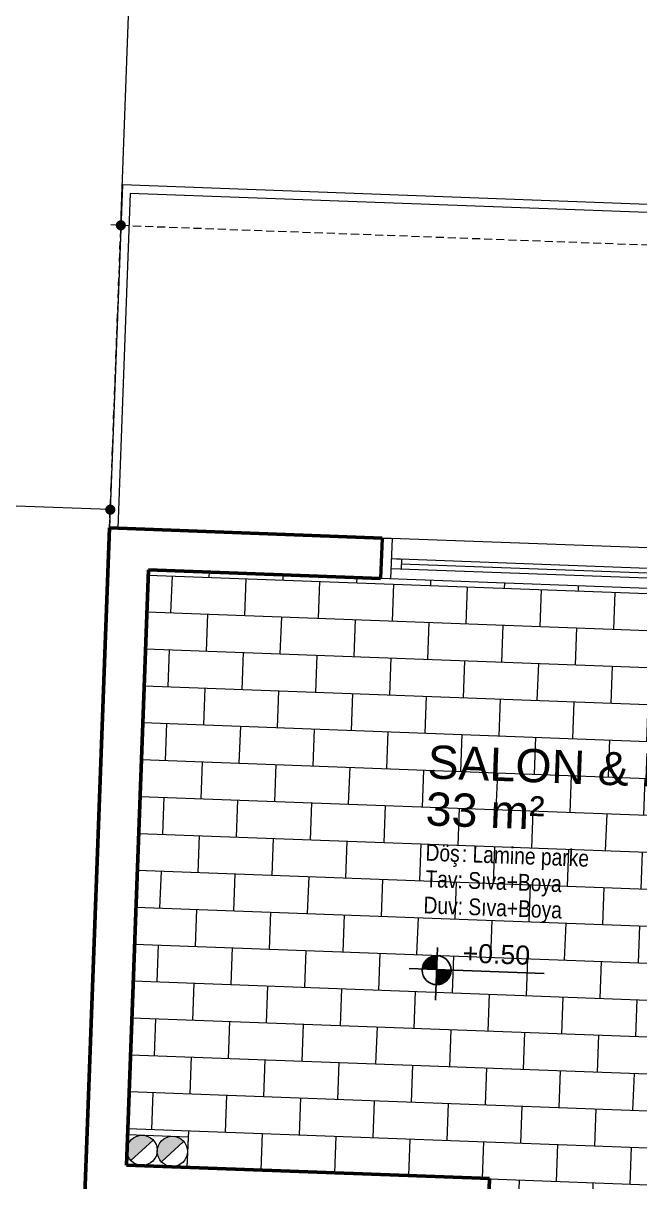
# Model space of a CAD drawing. Header units: centimetres. Extents: x 63871 to 181827, y -95930 to 42199.
# Drawn here: x 153770 to 154075, y 34431 to 35005 of the extents above; entities that cross this region are included whole.
import ezdxf

# ---------------------------------------------------------------- set-up
doc = ezdxf.new("R2010")
doc.units = ezdxf.units.CM
doc.linetypes.add('11-021_500-SatisOfisi_220512$0${ Diamond }', pattern=[12, 4, -2, 2, 2, -2])
for name, color, linetype, lineweight in [('A-AREA-IDEN', 7, 'Continuous', 9), ('A-FLOR-HRAL', 11, 'Continuous', 9), ('A-GLAZ', 151, 'Continuous', 9), ('A-WALL', 12, 'Continuous', 50), ('ARM_Pen_No__252', 8, 'Continuous', 18), ('Baca', 82, 'Continuous', 9), ('DUVAR', 7, 'Continuous', 40), ('İz DÜŞÜMÜ', 7, '11-021_500-SatisOfisi_220512$0${ Diamond }', 18), ('OLUK', 222, 'Continuous', 15)]:
    doc.layers.add(name, color=color, linetype=linetype, lineweight=lineweight)
doc.layers.add('Dıış Ölçü', color=140, linetype='Continuous')
doc.layers.add('KOT', color=171, linetype='Continuous')
doc.styles.add('Arial', font='Arial.ttf', dxfattribs={"height": 250})
doc.styles.add('Arial_1', font='Arial.ttf', dxfattribs={"height": 300})
doc.styles.add('MtXpl_Arial_Narrow_1', font='')
doc.styles.add('RomanS', font='')
doc.styles.get('MtXpl_Arial_Narrow_1').set_extended_font_data('Arial Narrow')
doc.styles.get('RomanS').set_extended_font_data('Stylus BT')
doc.dimstyles.new('BÖYÜK', dxfattribs={"dimtxt": 70, "dimasz": 5, "dimexe": 5, "dimexo": 5, "dimgap": 2, "dimtad": 3, "dimdec": 0, "dimzin": 0, "dimdsep": 46, "dimtxsty": 'RomanS', "dimblk": 'DOT', "dimcen": 5, "dimadec": 0, "dimazin": 0, "dimtfac": 1, "dimtdec": 0, "dimtix": 1, "dimtofl": 0, "dimtmove": 1, "dimatfit": 0, "dimldrblk": 'DOT', "dimfxl": 10, "dimfxlon": 1, "dimtolj": 1, "dimtzin": 0, "dimarcsym": 0})

# ---------------------------------------------------------------- blocks, each defined once
blk = doc.blocks.new('*U7')
at = {"layer": 'KOT', "linetype": 'Continuous'}
for p, q in [((531938.5, 4296266.85), (531939.39, 4296267.88)), ((531939.39, 4296267.88), (531940.47, 4296268.73)), ((531940.47, 4296268.73), (531941.68, 4296269.36)), ((531941.68, 4296269.36), (531942.99, 4296269.75)), ((531942.99, 4296269.75), (531944.36, 4296269.88)), ((531944.36, 4296269.88), (531944.36, 4296269.75)), ((531944.36, 4296269.75), (531944.36, 4296269.36)), ((531944.36, 4296269.36), (531944.36, 4296268.73)), ((531944.36, 4296268.73), (531944.36, 4296267.88)), ((531944.36, 4296267.88), (531944.36, 4296266.85)), ((531937.2, 4296263), (531937.38, 4296264.36)), ((531937.38, 4296264.36), (531937.82, 4296265.66)), ((531937.82, 4296265.66), (531938.5, 4296266.85)), ((531944.36, 4296266.85), (531944.36, 4296265.66)), ((531944.36, 4296265.66), (531944.36, 4296264.36)), ((531944.36, 4296264.36), (531944.36, 4296263))]:
    blk.add_line(p, q, dxfattribs=at)
at = {"layer": 'KOT', "linetype": 'Continuous', "extrusion": (0, 0, -1)}
for points in [[(-531939.39, 4296267.88), (-531944.36, 4296266.85), (-531938.5, 4296266.85)], [(-531940.47, 4296268.73), (-531944.36, 4296267.88), (-531939.39, 4296267.88)], [(-531939.39, 4296267.88), (-531944.36, 4296267.88), (-531944.36, 4296266.85)], [(-531941.68, 4296269.36), (-531944.36, 4296268.73), (-531940.47, 4296268.73)], [(-531940.47, 4296268.73), (-531944.36, 4296268.73), (-531944.36, 4296267.88)], [(-531942.99, 4296269.75), (-531944.36, 4296269.36), (-531941.68, 4296269.36)], [(-531941.68, 4296269.36), (-531944.36, 4296269.36), (-531944.36, 4296268.73)], [(-531944.36, 4296269.88), (-531944.36, 4296269.75), (-531942.99, 4296269.75)], [(-531942.99, 4296269.75), (-531944.36, 4296269.75), (-531944.36, 4296269.36)], [(-531937.38, 4296264.36), (-531944.36, 4296263), (-531937.2, 4296263)], [(-531937.82, 4296265.66), (-531944.36, 4296264.36), (-531937.38, 4296264.36)], [(-531937.38, 4296264.36), (-531944.36, 4296264.36), (-531944.36, 4296263)], [(-531938.5, 4296266.85), (-531944.36, 4296265.66), (-531937.82, 4296265.66)], [(-531937.82, 4296265.66), (-531944.36, 4296265.66), (-531944.36, 4296264.36)], [(-531938.5, 4296266.85), (-531944.36, 4296266.85), (-531944.36, 4296265.66)]]:
    blk.add_solid(points, dxfattribs=at)
blk = doc.blocks.new('*U8')
at = {"layer": 'KOT', "linetype": 'Continuous'}
for p, q in [((531944.36, 4296263.14), (531944.36, 4296263.42)), ((531944.36, 4296261.74), (531944.36, 4296263.14)), ((531944.36, 4296260.39), (531944.36, 4296261.74)), ((531951.39, 4296261.74), (531950.98, 4296260.39)), ((531951.52, 4296263.14), (531951.39, 4296261.74)), ((531951.52, 4296263.42), (531951.52, 4296263.14)), ((531944.36, 4296259.15), (531944.36, 4296260.39)), ((531944.36, 4296258.07), (531944.36, 4296259.15)), ((531944.36, 4296257.18), (531944.36, 4296258.07)), ((531944.36, 4296256.51), (531944.36, 4296257.18)), ((531944.36, 4296256.11), (531944.36, 4296256.51)), ((531945.76, 4296256.11), (531944.36, 4296255.97)), ((531944.36, 4296255.97), (531944.36, 4296256.11)), ((531947.1, 4296256.51), (531945.76, 4296256.11)), ((531948.34, 4296257.18), (531947.1, 4296256.51)), ((531949.42, 4296258.07), (531948.34, 4296257.18)), ((531950.32, 4296259.15), (531949.42, 4296258.07)), ((531950.98, 4296260.39), (531950.32, 4296259.15))]:
    blk.add_line(p, q, dxfattribs=at)
at = {"layer": 'KOT', "linetype": 'Continuous', "extrusion": (0, 0, -1)}
for points in [[(-531944.36, 4296263.42), (-531951.52, 4296263.14), (-531944.36, 4296263.14)], [(-531944.36, 4296263.42), (-531951.52, 4296263.42), (-531951.52, 4296263.14)], [(-531944.36, 4296263.14), (-531951.39, 4296261.74), (-531944.36, 4296261.74)], [(-531944.36, 4296263.14), (-531951.52, 4296263.14), (-531951.39, 4296261.74)], [(-531944.36, 4296261.74), (-531950.98, 4296260.39), (-531944.36, 4296260.39)], [(-531944.36, 4296261.74), (-531951.39, 4296261.74), (-531950.98, 4296260.39)], [(-531944.36, 4296260.39), (-531950.32, 4296259.15), (-531944.36, 4296259.15)], [(-531944.36, 4296260.39), (-531950.98, 4296260.39), (-531950.32, 4296259.15)], [(-531944.36, 4296259.15), (-531949.42, 4296258.07), (-531944.36, 4296258.07)], [(-531944.36, 4296259.15), (-531950.32, 4296259.15), (-531949.42, 4296258.07)], [(-531944.36, 4296258.07), (-531948.34, 4296257.18), (-531944.36, 4296257.18)], [(-531944.36, 4296258.07), (-531949.42, 4296258.07), (-531948.34, 4296257.18)], [(-531944.36, 4296257.18), (-531947.1, 4296256.51), (-531944.36, 4296256.51)], [(-531944.36, 4296257.18), (-531948.34, 4296257.18), (-531947.1, 4296256.51)], [(-531944.36, 4296256.51), (-531945.76, 4296256.11), (-531944.36, 4296256.11)], [(-531944.36, 4296256.51), (-531947.1, 4296256.51), (-531945.76, 4296256.11)], [(-531944.36, 4296256.11), (-531945.76, 4296256.11), (-531944.36, 4296255.97)]]:
    blk.add_solid(points, dxfattribs=at)
blk = doc.blocks.new('asdf')
at = {"layer": 'KOT'}
for p, q in [((435094.33, 4281336.77), (435094.33, 4281362.83)), ((435080.69, 4281351.86), (435147.51, 4281351.86))]:
    blk.add_line(p, q, dxfattribs=at)
blk.add_circle((435094.33, 4281351.57), 7.17, dxfattribs=at)
at = {"layer": 'KOT', "linetype": 'Continuous'}
for name, p in [('*U7', (-96850.02, -14911.15)), ('*U8', (-96850.02, -14911.57))]:
    blk.add_blockref(name, p, dxfattribs=at)
blk = doc.blocks.new('afadfa')
at = {"layer": 'Baca'}
h = blk.add_hatch(color=0, dxfattribs=at)
h.dxf.hatch_style = 1
h.paths.add_polyline_path([(525548.61, 4261233.83, 0.670516), (525535.77, 4261228.56, 0.199315), (525537.97, 4261223.25)])
h = blk.add_hatch(color=0, dxfattribs=at)
h.dxf.hatch_style = 1
h.paths.add_polyline_path([(525563.68, 4261233.75, 0.675614), (525550.77, 4261228.56, 0.202965), (525553.05, 4261223.18)])
for p, q in [((525537.97, 4261223.25), (525548.61, 4261233.83)), ((525553.05, 4261223.18), (525563.68, 4261233.75))]:
    blk.add_line(p, q, dxfattribs=at)
blk.add_lwpolyline([(525535.77, 4261236.11), (525565.77, 4261236.05), (525565.77, 4261220.99), (525535.77, 4261221.06)], close=True, dxfattribs=at)
for centre in [(525543.27, 4261228.56), (525558.27, 4261228.56)]:
    blk.add_circle(centre, 7.5, dxfattribs=at)
blk = doc.blocks.new('HRD')
at = {"layer": 'ARM_Pen_No__252'}
h = blk.add_hatch(dxfattribs=at)
h.set_pattern_fill('AR-B816', color=256, scale=0.09)
h.set_pattern_definition([(0, (-39959.2, 0), (0, 18.288), []), (90, (-39959.2, 0), (-18.288, 18.288), [18.288, -18.288])])
h.paths.add_polyline_path([(154149.63, 35592.48), (154149.63, 35503.48), (154219.63, 35503.48), (154219.63, 35483.24), (154324.63, 35483.24), (154324.63, 35692.48), (154369.63, 35692.48), (154369.63, 35927.48), (154369.63, 35927.48), (154369.63, 36097.48), (154369.63, 36177.48), (154254.63, 36177.48), (153954.63, 36177.48), (153839.63, 36177.48), (153839.63, 35897.6), (153869.63, 35897.54), (153869.63, 35882.48), (154019.63, 35882.48), (154019.63, 35872.48), (154019.63, 35833.25, -0.444416), (154030.45, 35823.48, -0.444416), (154019.63, 35813.72), (154019.63, 35773.48), (153939.63, 35773.48), (153939.63, 35692.48), (154019.63, 35692.48), (154019.63, 35687.48), (154019.63, 35633.7), (154020.63, 35632.93), (154019.63, 35631.47), (154019.63, 35592.48), (154019.63, 35582.48), (153989.63, 35582.48), (153989.63, 35577.48), (153989.63, 35497.48), (153989.63, 35437.48), (153994.63, 35437.48), (154094.63, 35437.48), (154139.63, 35437.48), (154139.63, 35592.48)])
at = {"layer": 'A-FLOR-HRAL'}
for p, q in [((154389.63, 36367.48), (153819.63, 36367.48)), ((153819.63, 36367.48), (153819.63, 36197.48)), ((154385.63, 36363.48), (153823.63, 36363.48)), ((153823.63, 36363.48), (153823.63, 36197.48))]:
    blk.add_line(p, q, dxfattribs=at)
at = {"layer": 'A-GLAZ', "ltscale": 3}
for p, q in [((153954.63, 36177.48), (153954.63, 36197.48)), ((153954.63, 36197.48), (153959.63, 36197.48)), ((154254.63, 36197.48), (153954.63, 36197.48)), ((153959.63, 36197.48), (153959.63, 36177.48)), ((153959.63, 36187.48), (154109.63, 36187.48)), ((153959.63, 36187.48), (153964.63, 36187.48)), ((153964.63, 36187.48), (153964.63, 36182.48)), ((154104.63, 36184.98), (153964.63, 36184.98)), ((153959.63, 36177.48), (153954.63, 36177.48)), ((154254.63, 36177.48), (153954.63, 36177.48)), ((154109.63, 36182.48), (153959.63, 36182.48))]:
    blk.add_line(p, q, dxfattribs=at)
at = {"layer": 'A-WALL', "lineweight": 53}
for p, q in [((153819.63, 35782.48), (153819.63, 36197.48)), ((153819.63, 36197.48), (153954.63, 36197.48)), ((153839.63, 36177.48), (153839.63, 35882.48)), ((153954.63, 36177.48), (153839.63, 36177.48)), ((154019.63, 35882.48), (153839.63, 35882.48)), ((154019.63, 35872.48), (154019.63, 35882.48))]:
    blk.add_line(p, q, dxfattribs=at)
at = {"layer": 'A-WALL', "lineweight": 50}
blk.add_line((153954.63, 36197.48), (153954.63, 36177.48), dxfattribs=at)
at = {"layer": 'İz DÜŞÜMÜ'}
blk.add_lwpolyline([(153819.63, 36347.48), (154419.63, 36347.49), (154419.63, 35292.49), (154159.63, 35292.49), (154159.63, 35357.48), (153819.63, 35357.48), (153819.63, 36347.48)], dxfattribs=at)
at = {"layer": 'Baca'}
blk.add_blockref('afadfa', (-371696.14, -4225338.51), dxfattribs=at)
at = {"layer": 'DUVAR'}
blk.add_blockref('asdf', (-281104.75, -4245366.95), dxfattribs=at)
at = {"style": 'MtXpl_Arial_Narrow_1'}
for s, p in [('Döş', (153981.93, 36038.63)), (': Lamine parke', (153999.93, 36038.62)), ('Tav: Sıva+Boya', (153982.37, 36025.58)), ('Duv: Sıva+Boya', (153981.89, 36012.53))]:
    blk.add_text(s, height=8.316, rotation=359.95698, dxfattribs=at).set_placement(p)
at = {"layer": 'A-AREA-IDEN', "width": 224.1999, "attachment_point": 2, "line_spacing_factor": 0.941778, "style": 'Arial'}
for s, insert, char_height in [('SALON & MUTFAK', (154081.66, 36095.88), 16.4692), ('33 m²', (154010.7, 36072.58), 16.469)]:
    blk.add_mtext(s, dxfattribs=dict(at, insert=insert, char_height=char_height))
at = {"layer": 'KOT', "style": 'Arial_1'}
blk.add_text('+0.50', height=9.45, dxfattribs=at).set_placement((154002.17, 35988.95))
blk = doc.blocks.new('_Dot')
at = {"color": 0, "linetype": 'ByBlock', "lineweight": -2}
blk.add_line((-0.5, 0), (-1, 0), dxfattribs=at)
at = {"color": 0, "linetype": 'ByBlock', "const_width": 0.5}
blk.add_lwpolyline([(-0.25, 0, 1), (0.25, 0, 1)], format="xyb", close=True, dxfattribs=at)
blk = doc.blocks.new('*D270')
at = {"layer": 'Defpoints', "color": 0, "transparency": 16777216}
for p in [(-3346.19, 18608.44), (-3346.53, 18599.39, 0), (-2616.09, 18572.26, 0)]:
    blk.add_point(p, dxfattribs=at)
at = {"layer": 'Dıış Ölçü', "color": 0, "lineweight": -2, "transparency": 16777216}
for p, q in [((-3346.34, 18604.39), (-3346, 18613.44)), ((-2620.75, 18581.5), (-3341.19, 18608.26)), ((-2615.9, 18577.26), (-2615.57, 18586.31))]:
    blk.add_line(p, q, dxfattribs=at)
at = {"layer": 'Dıış Ölçü', "color": 0, "lineweight": -2, "transparency": 16777216, "xscale": 5, "yscale": 5, "zscale": 5}
for p, rotation in [((-3346.19, 18608.44), 177.873190311756), ((-2615.75, 18581.32), 357.873190311756)]:
    blk.add_blockref('_Dot', p, dxfattribs=dict(at, rotation=rotation))
at = {"layer": 'Dıış Ölçü', "color": 0, "transparency": 16777216, "insert": (-2979.5, 18634.36), "char_height": 70, "attachment_point": 5, "rotation": 357.87319, "style": 'RomanS'}
blk.add_mtext('\\A1;731', dxfattribs=at)
blk = doc.blocks.new('*D288')
at = {"layer": 'Defpoints', "color": 0, "transparency": 16777216}
for p in [(-2584.26, 19429.66), (-2584.26, 19429.66), (-2610.53, 18722.16, 0)]:
    blk.add_point(p, dxfattribs=at)
at = {"layer": 'Dıış Ölçü', "color": 0, "lineweight": -2, "transparency": 16777216}
for p, q in [((-2584.26, 19429.66), (-2589.26, 19429.85)), ((-2610.34, 18727.16), (-2584.44, 19424.66)), ((-2610.53, 18722.16), (-2615.52, 18722.34))]:
    blk.add_line(p, q, dxfattribs=at)
at = {"layer": 'Dıış Ölçü', "color": 0, "lineweight": -2, "transparency": 16777216, "xscale": 5, "yscale": 5, "zscale": 5}
for p, rotation in [((-2584.26, 19429.66), 87.87361724274116), ((-2610.53, 18722.16), 267.8736172427411)]:
    blk.add_blockref('_Dot', p, dxfattribs=dict(at, rotation=rotation))
at = {"layer": 'Dıış Ölçü', "color": 0, "transparency": 16777216, "insert": (-2637.13, 19077.39), "char_height": 70, "attachment_point": 5, "rotation": 87.87362, "style": 'RomanS'}
blk.add_mtext('\\A1;708', dxfattribs=at)
blk = doc.blocks.new('yerleşim planı')
at = {"rotation": 357.8731892381679}
blk.add_blockref('HRD', (-157673.1, -11891.84, 0), dxfattribs=at)
at = {"layer": 'Dıış Ölçü'}
for p1, p2, distance, picture, middle in [((-2610.53, 18722.16, 0), (-2584.26, 19429.66), 0, '*D288', (-2637.13, 19077.39)), ((-2616.09, 18572.26, 0), (-3346.53, 18599.39, 0), -9.06, '*D270', (-2979.5, 18634.36))]:
    dim = blk.add_aligned_dim(p1=p1, p2=p2, distance=distance, dimstyle='BÖYÜK', dxfattribs=at)
    dim.commit()
    dim.dimension.update_dxf_attribs({"geometry": picture, "text_midpoint": middle})

msp = doc.modelspace()

# ---------------------------------------------------------------- block references
at = {"layer": 'OLUK'}
msp.add_blockref('yerleşim planı', (156428.79, 16182.58), dxfattribs=at)

doc.saveas('drawing.dxf')
